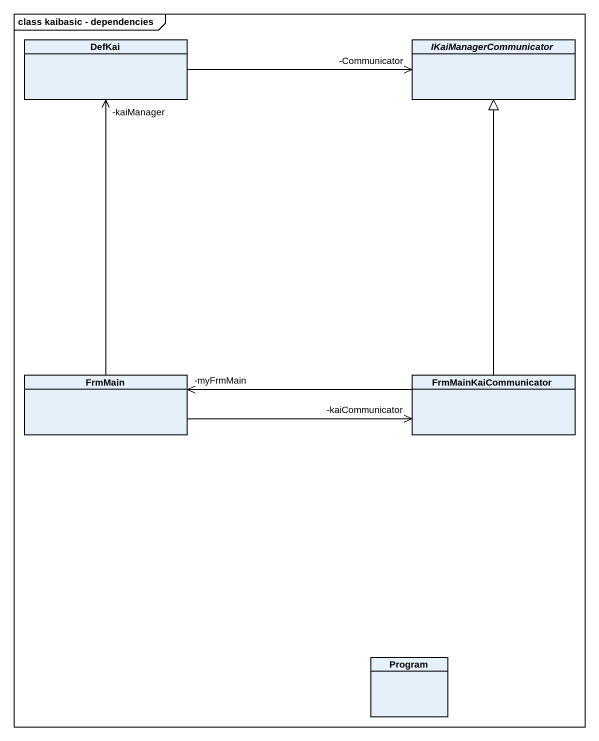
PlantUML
@startuml
mainframe class kaibasic - dependencies
hide circle
hide empty members
class DefKai
abstract class IKaiManagerCommunicator
class FrmMain
class FrmMainKaiCommunicator
class Program
DefKai -right-> "-Communicator" IKaiManagerCommunicator
FrmMain -up-> "-kaiManager" DefKai
FrmMain -right-> "-kaiCommunicator" FrmMainKaiCommunicator
FrmMainKaiCommunicator -up-|> IKaiManagerCommunicator
FrmMainKaiCommunicator -left-> "-myFrmMain" FrmMain
@enduml
